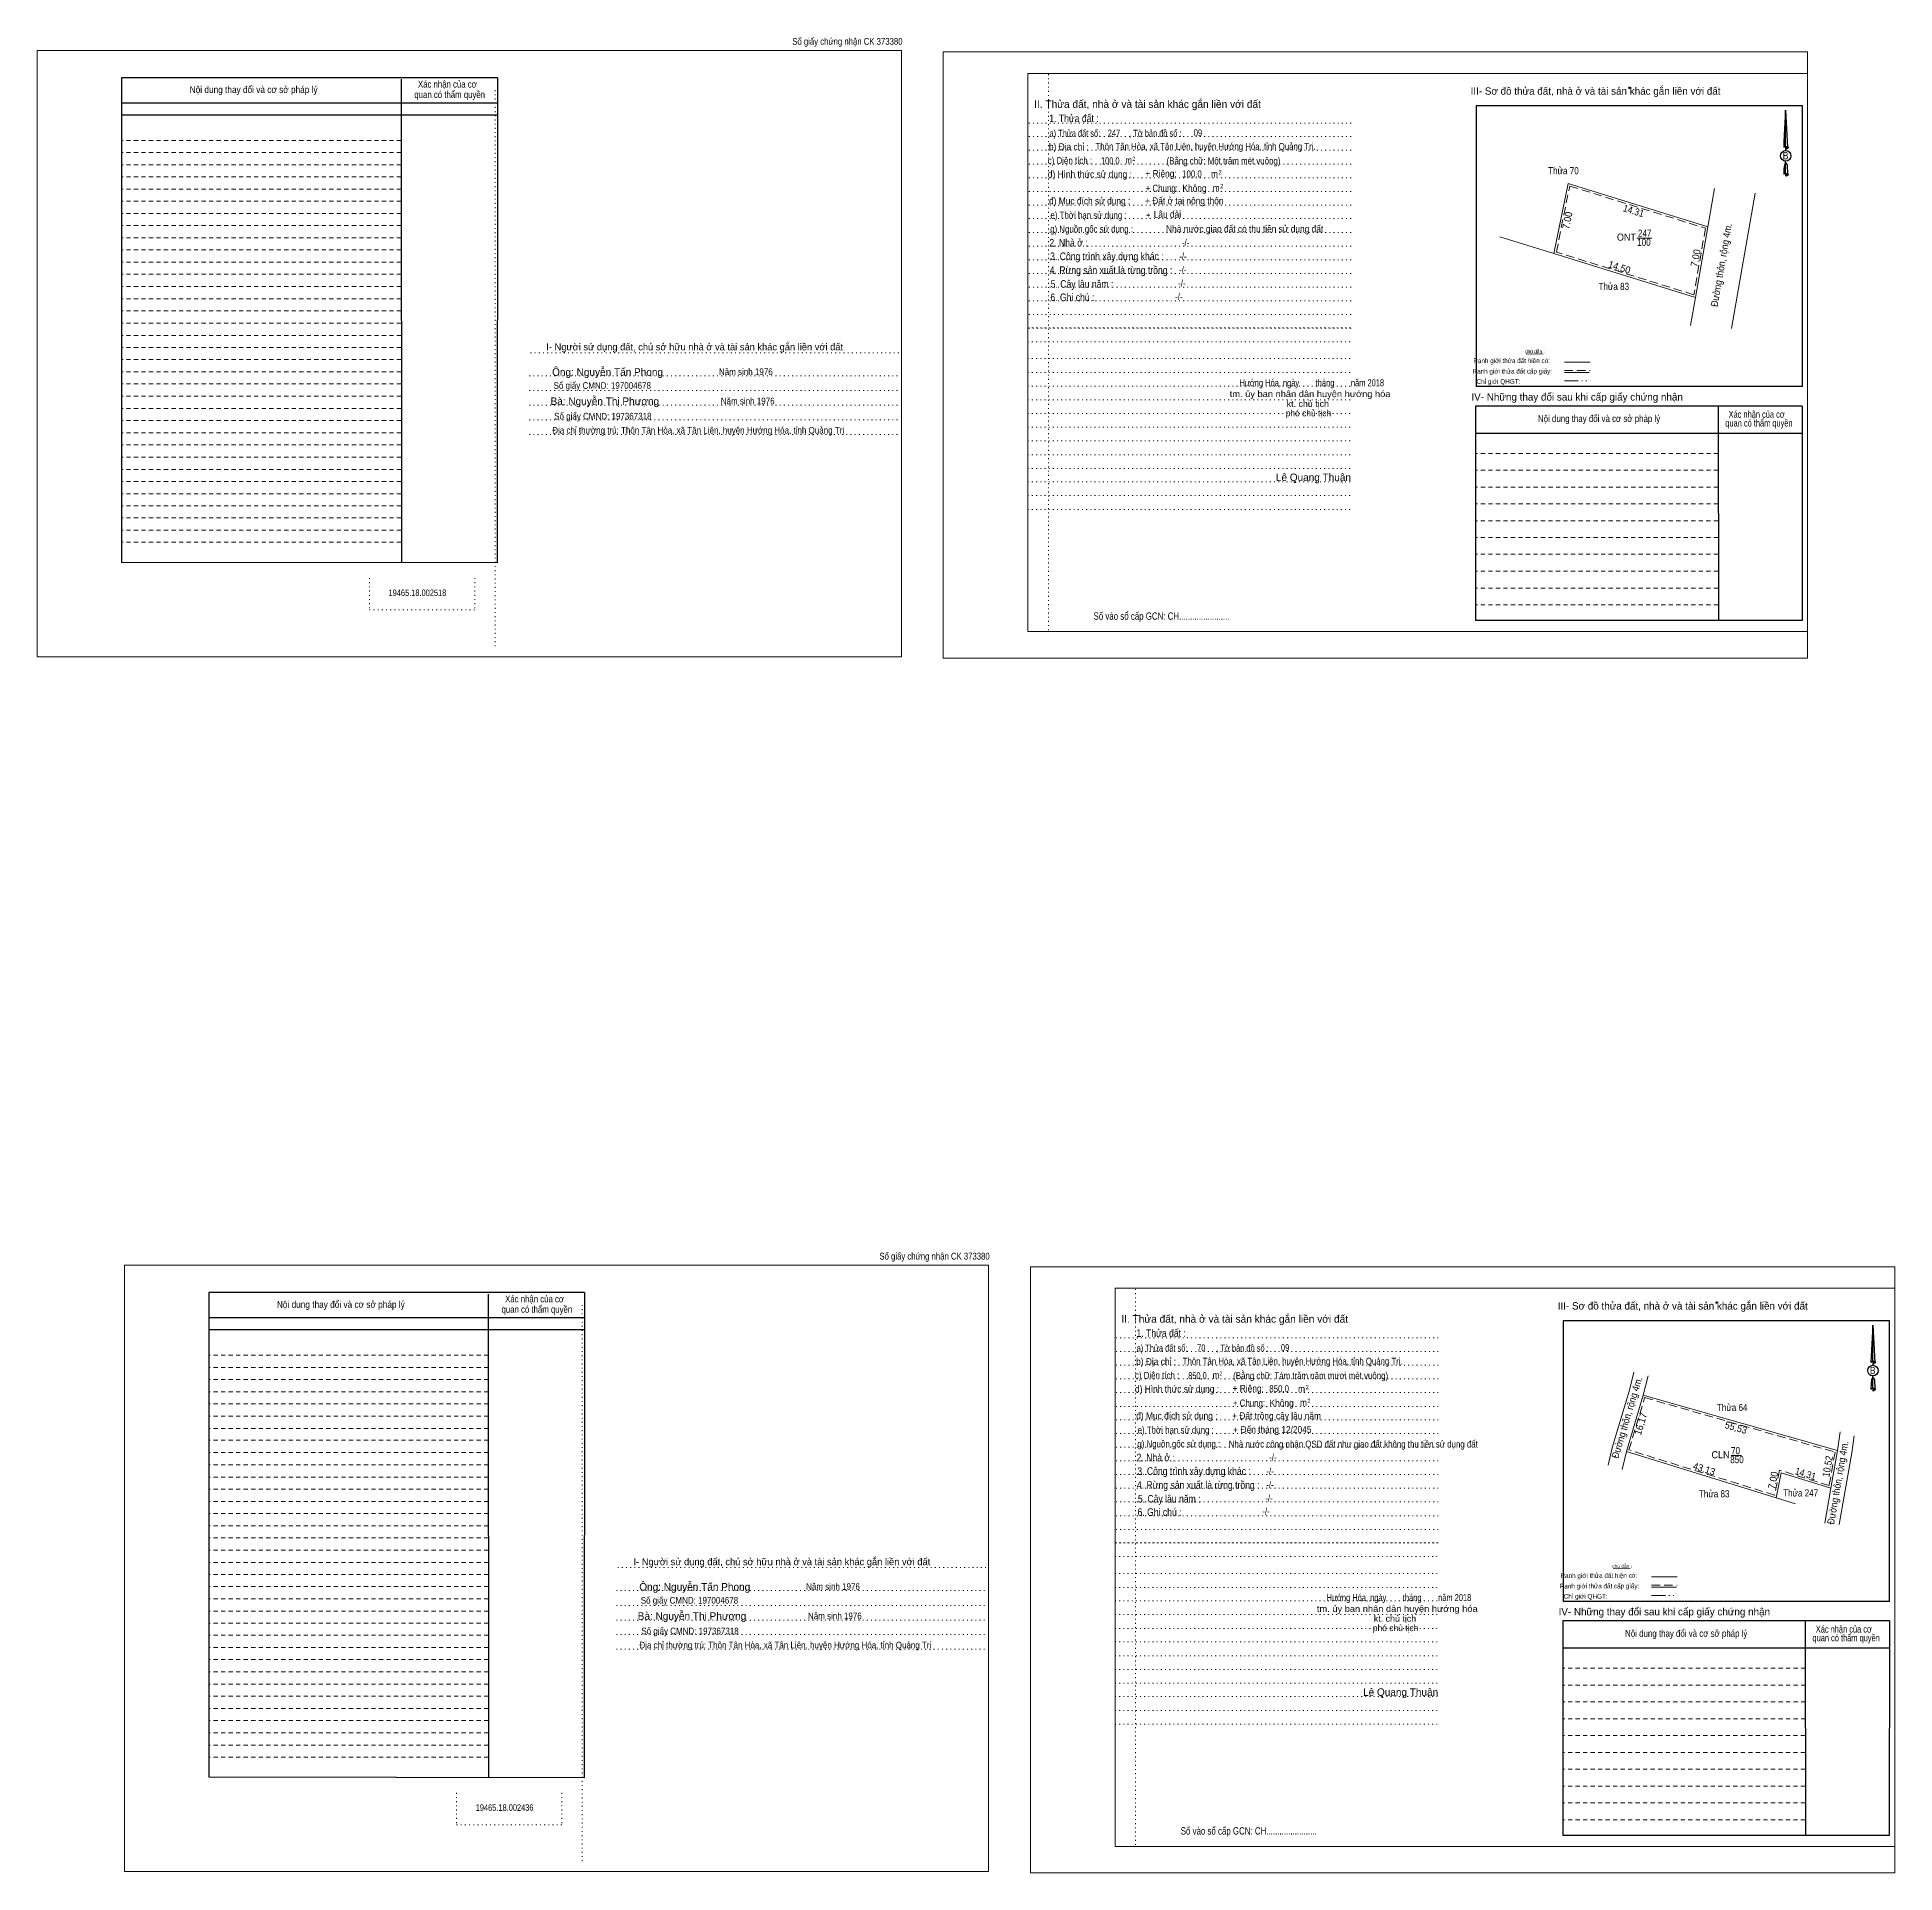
# Model space of a CAD drawing. Header units: metres. Extents: x 548189 to 548702, y 1837613 to 1837936.
# Drawn here: x 548189.2 to 548516.3, y 1837613.1 to 1837936.4 of the extents above; entities that cross this region are included whole.
import ezdxf
from ezdxf.enums import TextEntityAlignment as Align

# ---------------------------------------------------------------- set-up
doc = ezdxf.new("R2010")
doc.units = ezdxf.units.M
doc.header["$LTSCALE"] = 0.49
doc.header["$PDMODE"] = 32
doc.header["$PDSIZE"] = 0.245
for name, pattern in [('DASH_DOUBLE_DOT', [9.2, 5, -1.2, 0.3, -1.2, 0.3, -1.2]), ('DOTTED', [1.5, 0.3, -1.2]), ('MEDIUM_DASHED', [4.5, 3, -1.5]), ('SHORT_DASHED', [2.7, 1.5, -1.2])]:
    doc.linetypes.add(name, pattern=pattern)
for name, color, linetype, lineweight in [('1', 7, 'DOTTED', 13), ('18', 7, 'Continuous', 25), ('28', 7, 'SHORT_DASHED', 13), ('42', 7, 'Continuous', 13), ('55', 7, 'Continuous', 13), ('6', 7, 'Continuous', 13)]:
    doc.layers.add(name, color=color, linetype=linetype, lineweight=lineweight)
doc.layers.add('40', color=7, linetype='Continuous')

msp = doc.modelspace()

# ---------------------------------------------------------------- linework, layer by layer
at = {"layer": '1', "linetype": 'Continuous'}
for p, q in [((548363.67, 1837929.95), (548500.98, 1837929.95)), ((548363.67, 1837929.95), (548363.67, 1837831.66)), ((548500.98, 1837929.95), (548500.98, 1837830.82)), ((548363.67, 1837831.66), (548500.98, 1837831.66)), ((548379.02, 1837716.02), (548516.33, 1837716.02)), ((548379.02, 1837716.02), (548379.02, 1837617.73)), ((548516.33, 1837716.02), (548516.33, 1837616.89)), ((548379.02, 1837617.73), (548516.33, 1837617.73))]:
    msp.add_line(p, q, dxfattribs=at)
at = {"layer": '1'}
for p, q in [((548367.3, 1837929.82), (548367.3, 1837831.51)), ((548269.88, 1837926.99), (548269.88, 1837828.73)), ((548363.85, 1837921.22), (548369.41, 1837921.22)), ((548363.85, 1837921.22), (548420.97, 1837921.22)), ((548363.85, 1837918.85), (548420.97, 1837918.85)), ((548363.85, 1837916.43), (548420.97, 1837916.43)), ((548363.85, 1837914.01), (548420.97, 1837914.01)), ((548363.85, 1837911.6), (548420.97, 1837911.6)), ((548363.85, 1837909.14), (548420.97, 1837909.14)), ((548363.85, 1837906.77), (548420.97, 1837906.77)), ((548363.85, 1837904.39), (548420.97, 1837904.39)), ((548363.85, 1837901.95), (548420.97, 1837901.95)), ((548363.85, 1837899.54), (548420.97, 1837899.54)), ((548363.85, 1837897.14), (548420.97, 1837897.14)), ((548363.85, 1837894.75), (548420.97, 1837894.75)), ((548363.85, 1837892.33), (548420.97, 1837892.33)), ((548363.85, 1837889.91), (548420.97, 1837889.91)), ((548363.85, 1837887.49), (548420.97, 1837887.49)), ((548363.67, 1837885.14), (548420.86, 1837885.14)), ((548363.85, 1837885.12), (548420.97, 1837885.12)), ((548276.11, 1837880.76), (548341.38, 1837880.76)), ((548363.67, 1837882.71), (548420.86, 1837882.71)), ((548363.67, 1837879.74), (548420.86, 1837879.74)), ((548275.88, 1837876.73), (548341.16, 1837876.73)), ((548363.67, 1837877.28), (548420.86, 1837877.28)), ((548275.88, 1837874.12), (548341.16, 1837874.12)), ((548363.67, 1837874.89), (548420.86, 1837874.89)), ((548275.88, 1837871.53), (548341.16, 1837871.53)), ((548363.67, 1837872.49), (548420.86, 1837872.49)), ((548363.67, 1837870.06), (548420.86, 1837870.06)), ((548275.88, 1837868.97), (548341.16, 1837868.97)), ((548275.88, 1837866.38), (548341.16, 1837866.38)), ((548363.67, 1837867.67), (548420.86, 1837867.67)), ((548363.67, 1837865.24), (548420.86, 1837865.24)), ((548363.67, 1837862.81), (548420.86, 1837862.81)), ((548363.67, 1837860.4), (548420.86, 1837860.4)), ((548363.67, 1837858.04), (548420.86, 1837858.04)), ((548363.67, 1837855.61), (548420.86, 1837855.61)), ((548363.67, 1837853.19), (548420.86, 1837853.19)), ((548247.75, 1837841.08), (548247.75, 1837835.49)), ((548266.28, 1837841.08), (548266.28, 1837835.49)), ((548247.75, 1837835.49), (548266.28, 1837835.49)), ((548285.23, 1837713.06), (548285.23, 1837614.8)), ((548382.65, 1837715.89), (548382.65, 1837617.58)), ((548379.2, 1837707.29), (548384.76, 1837707.29)), ((548379.2, 1837707.29), (548436.32, 1837707.29)), ((548379.2, 1837704.92), (548436.32, 1837704.92)), ((548379.2, 1837702.5), (548436.32, 1837702.5)), ((548379.2, 1837700.08), (548436.32, 1837700.08)), ((548379.2, 1837697.67), (548436.32, 1837697.67)), ((548379.2, 1837695.21), (548436.32, 1837695.21)), ((548379.2, 1837692.84), (548436.32, 1837692.84)), ((548379.2, 1837690.46), (548436.32, 1837690.46)), ((548379.2, 1837688.02), (548436.32, 1837688.02)), ((548379.2, 1837685.61), (548436.32, 1837685.61)), ((548379.2, 1837683.21), (548436.32, 1837683.21)), ((548379.2, 1837680.82), (548436.32, 1837680.82)), ((548379.2, 1837678.4), (548436.32, 1837678.4)), ((548379.2, 1837675.98), (548436.32, 1837675.98)), ((548379.2, 1837673.56), (548436.32, 1837673.56)), ((548379.02, 1837671.21), (548436.21, 1837671.21)), ((548379.2, 1837671.19), (548436.32, 1837671.19)), ((548379.02, 1837668.78), (548436.21, 1837668.78)), ((548291.46, 1837666.83), (548356.73, 1837666.83)), ((548379.02, 1837665.81), (548436.21, 1837665.81)), ((548291.23, 1837662.8), (548356.51, 1837662.8)), ((548379.02, 1837663.35), (548436.21, 1837663.35)), ((548379.02, 1837660.96), (548436.21, 1837660.96)), ((548291.23, 1837660.19), (548356.51, 1837660.19)), ((548291.23, 1837657.6), (548356.51, 1837657.6)), ((548379.02, 1837658.56), (548436.21, 1837658.56)), ((548291.23, 1837655.04), (548356.51, 1837655.04)), ((548379.02, 1837656.13), (548436.21, 1837656.13)), ((548291.23, 1837652.45), (548356.51, 1837652.45)), ((548379.02, 1837653.74), (548436.21, 1837653.74)), ((548379.02, 1837651.31), (548436.21, 1837651.31)), ((548379.02, 1837648.88), (548436.21, 1837648.88)), ((548379.02, 1837646.47), (548436.21, 1837646.47)), ((548379.02, 1837644.11), (548436.21, 1837644.11)), ((548379.02, 1837641.68), (548436.21, 1837641.68)), ((548379.02, 1837639.26), (548436.21, 1837639.26)), ((548263.1, 1837627.15), (548263.1, 1837621.56)), ((548281.63, 1837627.15), (548281.63, 1837621.56)), ((548263.1, 1837621.56), (548281.63, 1837621.56))]:
    msp.add_line(p, q, dxfattribs=at)
at = {"layer": '1', "linetype": 'Continuous'}
for points in [[(548189.24, 1837827.23), (548341.41, 1837827.23), (548341.41, 1837934), (548189.24, 1837934)], [(548189.24, 1837934), (548341.41, 1837934), (548341.41, 1837827.23), (548189.24, 1837827.23)], [(548348.79, 1837827.01), (548500.98, 1837827.01), (548500.98, 1837933.74), (548348.79, 1837933.74)], [(548204.59, 1837613.3), (548356.76, 1837613.3), (548356.76, 1837720.07), (548204.59, 1837720.07)], [(548204.59, 1837720.07), (548356.76, 1837720.07), (548356.76, 1837613.3), (548204.59, 1837613.3)], [(548364.14, 1837613.08), (548516.33, 1837613.08), (548516.33, 1837719.81), (548364.14, 1837719.81)]]:
    msp.add_lwpolyline(points, close=True, dxfattribs=at)
for points in [[(548369.25, 1837929.95), (548500.98, 1837929.95), (548500.98, 1837831.66), (548369.25, 1837831.66)], [(548384.6, 1837716.02), (548516.33, 1837716.02), (548516.33, 1837617.73), (548384.6, 1837617.73)]]:
    msp.add_lwpolyline(points, dxfattribs=at)
at = {"layer": '18'}
for p, q in [((548497.1, 1837923.47), (548497.45, 1837916.91)), ((548497.1, 1837923.47), (548497.45, 1837916.91)), ((548497.1, 1837923.47), (548497.45, 1837916.91)), ((548496.81, 1837917.92), (548496.77, 1837916.91)), ((548497.1, 1837917.16), (548497.1, 1837916.89)), ((548497.1, 1837916.89), (548497.1, 1837916.67)), ((548497.1, 1837916.67), (548497.1, 1837916.41)), ((548497.1, 1837916.67), (548497.1, 1837916.41)), ((548497.1, 1837916.67), (548497.1, 1837916.41)), ((548497.1, 1837914.24), (548497.1, 1837914.55)), ((548497.1, 1837914.24), (548497.1, 1837914.55)), ((548497.1, 1837914.24), (548497.1, 1837914.55)), ((548497.1, 1837914.24), (548497.39, 1837913.87)), ((548497.1, 1837914.24), (548497.39, 1837913.87)), ((548497.1, 1837914.24), (548497.39, 1837913.87)), ((548497.1, 1837912.38), (548497.1, 1837912.09)), ((548497.39, 1837913.87), (548497.45, 1837912.16)), ((548497.39, 1837913.87), (548497.45, 1837912.16)), ((548497.39, 1837913.87), (548497.45, 1837912.16)), ((548497.1, 1837912.09), (548497.1, 1837911.95)), ((548512.45, 1837709.54), (548512.8, 1837702.98)), ((548512.45, 1837709.54), (548512.8, 1837702.98)), ((548512.45, 1837709.54), (548512.8, 1837702.98)), ((548512.16, 1837703.99), (548512.12, 1837702.98)), ((548512.45, 1837703.23), (548512.45, 1837702.96)), ((548512.45, 1837702.96), (548512.45, 1837702.74)), ((548512.45, 1837702.74), (548512.45, 1837702.48)), ((548512.45, 1837702.74), (548512.45, 1837702.48)), ((548512.45, 1837702.74), (548512.45, 1837702.48)), ((548512.45, 1837700.31), (548512.45, 1837700.62)), ((548512.45, 1837700.31), (548512.45, 1837700.62)), ((548512.45, 1837700.31), (548512.45, 1837700.62)), ((548512.45, 1837700.31), (548512.74, 1837699.94)), ((548512.45, 1837700.31), (548512.74, 1837699.94)), ((548512.45, 1837700.31), (548512.74, 1837699.94)), ((548512.74, 1837699.94), (548512.8, 1837698.23)), ((548512.74, 1837699.94), (548512.8, 1837698.23)), ((548512.74, 1837699.94), (548512.8, 1837698.23)), ((548512.45, 1837698.45), (548512.45, 1837698.16)), ((548512.45, 1837698.16), (548512.45, 1837698.02))]:
    msp.add_line(p, q, dxfattribs=at)
for points in [[(548497.1, 1837917.16), (548497.1, 1837923.47), (548496.81, 1837917.92)], [(548497.1, 1837912.38), (548497.1, 1837914.24), (548496.88, 1837913.87), (548496.81, 1837913.13), (548496.77, 1837912.16)], [(548512.45, 1837703.23), (548512.45, 1837709.54), (548512.16, 1837703.99)], [(548512.45, 1837698.45), (548512.45, 1837700.31), (548512.23, 1837699.94), (548512.16, 1837699.2), (548512.12, 1837698.23)]]:
    msp.add_lwpolyline(points, dxfattribs=at)
for centre in [(548497.1229, 1837915.457), (548512.4729, 1837701.527)]:
    msp.add_ellipse(centre, major_axis=(0, 0.9328), ratio=0.983453, dxfattribs=at)
for centre, start_param, end_param in [((548497.1232, 1837916.8944), 1.57079633, 3.07445202), ((548497.1232, 1837916.8944), 0.06714063, 1.57079633), ((548497.1232, 1837916.8944), 4.71238898, 6.28318531), ((548497.1232, 1837912.1333), 2.49106941, 3.07427841), ((548497.1232, 1837912.1333), 1.57079633, 2.49106941), ((548497.1232, 1837912.1333), 0.06714063, 1.57079633), ((548497.1232, 1837912.1333), 4.71238898, 6.28318531), ((548512.4732, 1837702.9644), 1.57079633, 3.07445202), ((548512.4732, 1837702.9644), 0.06714063, 1.57079633), ((548512.4732, 1837702.9644), 4.71238898, 6.28318531), ((548512.4732, 1837698.2033), 2.49106941, 3.07427841), ((548512.4732, 1837698.2033), 1.57079633, 2.49106941), ((548512.4732, 1837698.2033), 0.06714063, 1.57079633), ((548512.4732, 1837698.2033), 4.71238898, 6.28318531)]:
    msp.add_ellipse(centre, major_axis=(0.3363, 0), ratio=0.655448, start_param=start_param, end_param=end_param, dxfattribs=at)
for p in [(548497.45, 1837916.91), (548497.45, 1837912.16), (548512.8, 1837702.98), (548512.8, 1837698.23)]:
    msp.add_point(p, dxfattribs=at)
at = {"layer": '28', "linetype": 'Continuous', "lineweight": 25}
for p, q in [((548270.27, 1837929.2), (548204.09, 1837929.2)), ((548253.32, 1837928.93), (548253.37, 1837843.81)), ((548270.27, 1837929.2), (548270.21, 1837843.76)), ((548270.27, 1837924.75), (548204.21, 1837924.75)), ((548270.27, 1837924.75), (548204.21, 1837924.75)), ((548270.27, 1837922.63), (548204.21, 1837922.63)), ((548442.6, 1837924.24), (548442.6, 1837874.82)), ((548500.05, 1837874.82), (548442.6, 1837874.82)), ((548485.2, 1837871.37), (548485.26, 1837833.6)), ((548500.01, 1837871.37), (548500, 1837833.6)), ((548500, 1837866.55), (548442.51, 1837866.55)), ((548270.21, 1837843.76), (548204.09, 1837843.85)), ((548500, 1837833.6), (548442.51, 1837833.6)), ((548285.62, 1837715.27), (548219.44, 1837715.27)), ((548268.67, 1837715), (548268.72, 1837629.88)), ((548285.62, 1837715.27), (548285.56, 1837629.83)), ((548285.62, 1837710.82), (548219.56, 1837710.82)), ((548285.62, 1837710.82), (548219.56, 1837710.82)), ((548457.95, 1837710.31), (548457.95, 1837660.89)), ((548285.62, 1837708.7), (548219.56, 1837708.7)), ((548515.4, 1837660.89), (548457.95, 1837660.89)), ((548500.55, 1837657.44), (548500.61, 1837619.67)), ((548515.36, 1837657.44), (548515.35, 1837619.67)), ((548515.35, 1837652.62), (548457.86, 1837652.62)), ((548285.56, 1837629.83), (548219.44, 1837629.92)), ((548515.35, 1837619.67), (548457.86, 1837619.67))]:
    msp.add_line(p, q, dxfattribs=at)
at = {"layer": '28'}
for p, q in [((548253.32, 1837918.16), (548204.09, 1837918.16)), ((548253.32, 1837916.02), (548204.09, 1837916.02)), ((548253.32, 1837913.89), (548204.09, 1837913.89)), ((548253.32, 1837911.74), (548204.09, 1837911.74)), ((548253.32, 1837909.58), (548204.09, 1837909.58)), ((548253.32, 1837907.46), (548204.09, 1837907.46)), ((548253.32, 1837905.29), (548204.09, 1837905.29)), ((548253.32, 1837903.21), (548204.09, 1837903.21)), ((548253.32, 1837901.01), (548204.09, 1837901.01)), ((548253.32, 1837898.87), (548204.09, 1837898.87)), ((548253.32, 1837896.71), (548204.09, 1837896.71)), ((548253.32, 1837894.6), (548204.09, 1837894.6)), ((548253.32, 1837892.43), (548204.09, 1837892.43)), ((548253.32, 1837890.29), (548204.09, 1837890.29)), ((548253.32, 1837888.13), (548204.09, 1837888.13)), ((548253.32, 1837886.01), (548204.09, 1837886.01)), ((548253.32, 1837883.83), (548204.09, 1837883.83)), ((548253.32, 1837881.69), (548204.09, 1837881.69)), ((548253.32, 1837879.57), (548204.09, 1837879.57)), ((548253.32, 1837877.41), (548204.09, 1837877.41)), ((548253.32, 1837875.27), (548204.09, 1837875.27)), ((548253.32, 1837873.12), (548204.09, 1837873.12)), ((548253.32, 1837870.97), (548204.09, 1837870.97)), ((548253.32, 1837868.84), (548204.09, 1837868.84)), ((548253.32, 1837866.67), (548204.09, 1837866.67)), ((548253.32, 1837864.57), (548204.09, 1837864.57)), ((548253.32, 1837862.39), (548204.09, 1837862.39)), ((548253.32, 1837860.24), (548204.09, 1837860.24)), ((548485.2, 1837863.05), (548442.51, 1837863.05)), ((548485.2, 1837860.08), (548442.51, 1837860.08)), ((548253.32, 1837858.11), (548204.09, 1837858.11)), ((548485.2, 1837857.13), (548442.51, 1837857.13)), ((548253.32, 1837855.95), (548204.09, 1837855.95)), ((548253.32, 1837853.83), (548204.09, 1837853.83)), ((548485.2, 1837854.15), (548442.51, 1837854.15)), ((548253.32, 1837851.69), (548204.09, 1837851.69)), ((548485.18, 1837851.17), (548442.51, 1837851.17)), ((548253.32, 1837849.51), (548204.09, 1837849.51)), ((548253.32, 1837847.41), (548204.09, 1837847.41)), ((548485.18, 1837848.23), (548442.51, 1837848.23)), ((548485.18, 1837845.28), (548442.51, 1837845.28)), ((548485.18, 1837842.3), (548442.51, 1837842.3)), ((548485.18, 1837839.33), (548442.51, 1837839.33)), ((548485.18, 1837836.37), (548442.51, 1837836.37)), ((548268.67, 1837704.23), (548219.44, 1837704.23)), ((548268.67, 1837702.09), (548219.44, 1837702.09)), ((548268.67, 1837699.96), (548219.44, 1837699.96)), ((548268.67, 1837697.81), (548219.44, 1837697.81)), ((548268.67, 1837695.65), (548219.44, 1837695.65)), ((548268.67, 1837693.53), (548219.44, 1837693.53)), ((548268.67, 1837691.36), (548219.44, 1837691.36)), ((548268.67, 1837689.28), (548219.44, 1837689.28)), ((548268.67, 1837687.08), (548219.44, 1837687.08)), ((548268.67, 1837684.94), (548219.44, 1837684.94)), ((548268.67, 1837682.78), (548219.44, 1837682.78)), ((548268.67, 1837680.67), (548219.44, 1837680.67)), ((548268.67, 1837678.5), (548219.44, 1837678.5)), ((548268.67, 1837676.36), (548219.44, 1837676.36)), ((548268.67, 1837674.2), (548219.44, 1837674.2)), ((548268.67, 1837672.08), (548219.44, 1837672.08)), ((548268.67, 1837669.9), (548219.44, 1837669.9)), ((548268.67, 1837667.76), (548219.44, 1837667.76)), ((548268.67, 1837665.64), (548219.44, 1837665.64)), ((548268.67, 1837663.48), (548219.44, 1837663.48)), ((548268.67, 1837661.34), (548219.44, 1837661.34)), ((548268.67, 1837659.19), (548219.44, 1837659.19)), ((548268.67, 1837657.04), (548219.44, 1837657.04)), ((548268.67, 1837654.91), (548219.44, 1837654.91)), ((548268.67, 1837652.74), (548219.44, 1837652.74)), ((548268.67, 1837650.64), (548219.44, 1837650.64)), ((548268.67, 1837648.46), (548219.44, 1837648.46)), ((548500.55, 1837649.12), (548457.86, 1837649.12)), ((548268.67, 1837646.31), (548219.44, 1837646.31)), ((548268.67, 1837644.18), (548219.44, 1837644.18)), ((548500.55, 1837646.15), (548457.86, 1837646.15)), ((548268.67, 1837642.02), (548219.44, 1837642.02)), ((548500.55, 1837643.2), (548457.86, 1837643.2)), ((548268.67, 1837639.9), (548219.44, 1837639.9)), ((548268.67, 1837637.76), (548219.44, 1837637.76)), ((548500.55, 1837640.22), (548457.86, 1837640.22)), ((548268.67, 1837635.58), (548219.44, 1837635.58)), ((548500.53, 1837637.24), (548457.86, 1837637.24)), ((548500.53, 1837634.3), (548457.86, 1837634.3)), ((548268.67, 1837633.48), (548219.44, 1837633.48)), ((548500.53, 1837631.35), (548457.86, 1837631.35)), ((548500.53, 1837628.37), (548457.86, 1837628.37)), ((548500.53, 1837625.4), (548457.86, 1837625.4)), ((548500.53, 1837622.44), (548457.86, 1837622.44))]:
    msp.add_line(p, q, dxfattribs=at)
at = {"layer": '28', "linetype": 'Continuous', "lineweight": 25}
for points in [[(548270.27, 1837929.2), (548204.09, 1837929.2), (548204.09, 1837843.85)], [(548500.05, 1837874.82), (548500.05, 1837924.24), (548442.6, 1837924.24)], [(548500.01, 1837871.37), (548442.51, 1837871.37), (548442.51, 1837833.6)], [(548285.62, 1837715.27), (548219.44, 1837715.27), (548219.44, 1837629.92)], [(548515.4, 1837660.89), (548515.4, 1837710.31), (548457.95, 1837710.31)], [(548515.36, 1837657.44), (548457.86, 1837657.44), (548457.86, 1837619.67)]]:
    msp.add_lwpolyline(points, dxfattribs=at)
at = {"layer": '28'}
for p in [(548469.57, 1837927.44), (548484.92, 1837713.51)]:
    msp.add_point(p, dxfattribs=at)
at = {"layer": '42'}
for p, q in [((548484.56, 1837909.71), (548483.39, 1837902.94)), ((548491.73, 1837908.87), (548487.59, 1837885.05)), ((548456.3, 1837898.25), (548446.76, 1837901.2)), ((548470.93, 1837900.96), (548473.52, 1837900.96)), ((548481.23, 1837890.52), (548480.37, 1837885.59)), ((548469.63, 1837698.1), (548470.39, 1837701.24)), ((548472.04, 1837697.21), (548472.87, 1837700.6)), ((548469.63, 1837698.1), (548466.64, 1837688.18)), ((548472.04, 1837697.21), (548469.06, 1837687.31)), ((548472.04, 1837697.21), (548506.21, 1837687.44)), ((548506.68, 1837690.72), (548506.21, 1837687.44)), ((548509.19, 1837690.05), (548508.75, 1837687.04)), ((548466.64, 1837688.18), (548465.88, 1837684.88)), ((548469.06, 1837687.31), (548468.33, 1837684.14)), ((548495.43, 1837679.13), (548469.06, 1837687.31)), ((548487.51, 1837686.56), (548489.33, 1837686.56)), ((548508.75, 1837687.04), (548506.55, 1837674.44)), ((548498.86, 1837678.07), (548495.43, 1837679.13)), ((548504.29, 1837676.39), (548503.99, 1837674.64))]:
    msp.add_line(p, q, dxfattribs=at)
msp.add_lwpolyline([(548483.39, 1837902.94), (548481.23, 1837890.52), (548456.3, 1837898.25), (548458.8, 1837910.6)], close=True, dxfattribs=at)
at = {"layer": '42', "linetype": 'MEDIUM_DASHED'}
for points in [[(548459.09, 1837910.13), (548482.98, 1837902.69), (548480.94, 1837890.99), (548456.73, 1837898.5)], [(548472.28, 1837696.77), (548505.8, 1837687.18), (548504.77, 1837681.27), (548496.04, 1837683.99), (548495.16, 1837679.6), (548469.51, 1837687.55)]]:
    msp.add_lwpolyline(points, close=True, dxfattribs=at)
at = {"layer": '42'}
for points in [[(548506.21, 1837687.44), (548505.06, 1837680.8), (548504.29, 1837676.39)], [(548495.43, 1837679.13), (548496.31, 1837683.52), (548505.06, 1837680.8)]]:
    msp.add_lwpolyline(points, dxfattribs=at)
at = {"layer": '55'}
for p, q in [((548451.39, 1837880.54), (548454.4, 1837880.58)), ((548458.15, 1837879.13), (548462.66, 1837879.13)), ((548458.16, 1837877.31), (548462.51, 1837877.31)), ((548458.16, 1837877.31), (548462.51, 1837877.31)), ((548466.74, 1837666.61), (548469.75, 1837666.65)), ((548473.5, 1837665.2), (548478.01, 1837665.2)), ((548473.51, 1837663.38), (548477.86, 1837663.38)), ((548473.51, 1837663.38), (548477.86, 1837663.38))]:
    msp.add_line(p, q, dxfattribs=at)
at = {"layer": '55', "linetype": 'MEDIUM_DASHED'}
for p, q in [((548458.16, 1837877.65), (548462.66, 1837877.65)), ((548473.51, 1837663.72), (548478.01, 1837663.72))]:
    msp.add_line(p, q, dxfattribs=at)
at = {"layer": '55', "linetype": 'DASH_DOUBLE_DOT'}
for p, q in [((548458.15, 1837875.84), (548462.66, 1837875.84)), ((548473.5, 1837661.91), (548478.01, 1837661.91))]:
    msp.add_line(p, q, dxfattribs=at)

# ---------------------------------------------------------------- texts
at = {"layer": '18'}
for s, height, p in [('II. Thửa đất, nhà ở và tài sản khác gắn liền với đất', 1.334, (548384.745, 1837923.89)), ('Ông: Nguyễn Tấn Phong', 1.32, (548289.675, 1837876.72)), ('Bà: Nguyễn Thị Phượng', 1.32, (548289.19, 1837871.58)), ('phó chủ tịch', 1.11, (548413.07, 1837869.58)), ('Lê Quang Thuận', 1.317, (548413.96, 1837858.18)), ('II. Thửa đất, nhà ở và tài sản khác gắn liền với đất', 1.334, (548400.095, 1837709.96)), ('Ông: Nguyễn Tấn Phong', 1.32, (548305.025, 1837662.79)), ('Bà: Nguyễn Thị Phượng', 1.32, (548304.54, 1837657.65)), ('phó chủ tịch', 1.11, (548428.42, 1837655.65)), ('Lê Quang Thuận', 1.317, (548429.31, 1837644.25))]:
    msp.add_text(s, height=height, dxfattribs=at).set_placement(p, align=Align.CENTER)
for s, height, width, p in [('1. Thửa đất :', 1.334, 0.85, (548371.795, 1837921.39)), ('a) Thửa đất số:              , Tờ bản đồ số : ', 1.223, 0.8, (548379.29, 1837918.81)), ('247', 1.22, 0.8, (548378.845, 1837918.85)), ('09', 1.21, 0.8, (548393.62, 1837918.9)), ('b) Địa chỉ : ', 1.223, 0.9, (548371.105, 1837916.44)), ('(Bằng chữ: Một trăm mét vuông)', 1.22, 0.85, (548398.125, 1837913.96)), ('B', 1.28, 0.85, (548497.09, 1837914.84)), ('c) Diện tích :                                                   ', 1.223, 0.85, (548380.93, 1837914.01)), ('d) Hình thức sử dụng :', 1.222, 0.9, (548374.59, 1837911.61)), ('100,0', 1.22, 0.8, (548378.185, 1837913.96)), (' m', 1.223, 0.85, (548381.24, 1837914.06)), ('2', 0.7405, 0.75, (548382.32, 1837914.55)), ('+ Riêng: ', 1.222, 0.9, (548387.335, 1837911.71)), ('100,0', 1.22, 0.85, (548392.57, 1837911.66)), (' m', 1.222, 0.9, (548396.32, 1837911.65)), ('2', 0.7405, 0.8, (548397.52, 1837912.18)), ('       + Chung:', 1.222, 0.85, (548385.91, 1837909.14)), ('Không', 1.222, 0.9, (548393.015, 1837909.14)), (' m', 1.222, 0.9, (548396.64, 1837909.21)), ('2', 0.7405, 0.8, (548397.82, 1837909.75)), ('đ) Mục đích sử dụng :', 1.222, 0.9, (548374.565, 1837906.9)), ('e) Thời hạn sử dụng :', 1.222, 0.85, (548374.36, 1837904.39)), ('Lâu dài', 1.22, 0.9, (548388.245, 1837904.54)), ('g) Nguồn gốc sử dụng :', 1.222, 0.85, (548374.9, 1837901.95)), ('+ ', 1.22, 0.8, (548385.05, 1837904.41)), ('2. Nhà ở :', 1.334, 0.85, (548370.835, 1837899.48)), ('4. Rừng sản xuất là rừng trồng :', 1.334, 0.85, (548378.325, 1837894.65)), ('3. Công trình xây dựng khác :', 1.334, 0.85, (548377.59, 1837897.1)), ('5. Cây lâu năm :', 1.334, 0.85, (548373.215, 1837892.22)), ('6. Ghi chú :', 1.334, 0.85, (548371.515, 1837889.87)), ('tm. ủy ban nhân dân huyện hướng hóa', 1.11, 1.1, (548413.37, 1837872.97)), ('Hướng Hóa, ngày        tháng        năm 2018', 1.227, 0.8, (548413.67, 1837874.87)), ('kt. chủ tịch', 1.11, 1.05, (548412.97, 1837871.24)), ('19465.18.002518', 1.15, 0.85, (548256.195, 1837837.93)), ('Số vào sổ cấp GCN: CH.......................', 1.299, 0.8, (548387.215, 1837833.75)), ('a) Thửa đất số:              , Tờ bản đồ số : ', 1.223, 0.8, (548394.64, 1837704.88)), ('1. Thửa đất :', 1.334, 0.85, (548387.145, 1837707.46)), ('70', 1.22, 0.8, (548394.2, 1837704.92)), ('09', 1.21, 0.8, (548408.97, 1837704.97)), ('b) Địa chỉ : ', 1.223, 0.9, (548386.455, 1837702.51)), ('c) Diện tích :                                                   ', 1.223, 0.85, (548396.28, 1837700.08)), ('850,0', 1.22, 0.8, (548393.535, 1837700.03)), (' m', 1.223, 0.85, (548396.59, 1837700.13)), ('2', 0.7405, 0.75, (548397.67, 1837700.62)), ('(Bằng chữ: Tám trăm năm mươi mét vuông)', 1.22, 0.85, (548413.47, 1837700.03)), ('B', 1.28, 0.85, (548512.44, 1837700.91)), ('d) Hình thức sử dụng :', 1.222, 0.9, (548389.94, 1837697.68)), ('+ Riêng: ', 1.222, 0.9, (548402.685, 1837697.78)), ('       + Chung:', 1.222, 0.85, (548401.26, 1837695.21)), ('850,0', 1.22, 0.85, (548407.92, 1837697.73)), ('Không', 1.222, 0.9, (548408.365, 1837695.21)), (' m', 1.222, 0.9, (548411.67, 1837697.72)), ('2', 0.7405, 0.8, (548412.87, 1837698.25)), ('2', 0.7405, 0.8, (548413.17, 1837695.82)), ('đ) Mục đích sử dụng :', 1.222, 0.9, (548389.915, 1837692.97)), (' m', 1.222, 0.9, (548411.99, 1837695.28)), ('e) Thời hạn sử dụng :', 1.222, 0.85, (548389.71, 1837690.46)), ('+ ', 1.22, 0.8, (548400.4, 1837690.48)), ('Đến tháng 12/2045', 1.22, 0.9, (548407.37, 1837690.54)), ('2. Nhà ở :', 1.334, 0.85, (548386.185, 1837685.55)), ('g) Nguồn gốc sử dụng :', 1.222, 0.85, (548390.25, 1837688.02)), ('3. Công trình xây dựng khác :', 1.334, 0.85, (548392.94, 1837683.17)), ('4. Rừng sản xuất là rừng trồng :', 1.334, 0.85, (548393.675, 1837680.72)), ('6. Ghi chú :', 1.334, 0.85, (548386.865, 1837675.94)), ('5. Cây lâu năm :', 1.334, 0.85, (548388.565, 1837678.29)), ('Hướng Hóa, ngày        tháng        năm 2018', 1.227, 0.8, (548429.02, 1837660.94)), ('tm. ủy ban nhân dân huyện hướng hóa', 1.11, 1.1, (548428.72, 1837659.04)), ('kt. chủ tịch', 1.11, 1.05, (548428.32, 1837657.31)), ('19465.18.002436', 1.15, 0.85, (548271.545, 1837624)), ('Số vào sổ cấp GCN: CH.......................', 1.299, 0.8, (548402.565, 1837619.82))]:
    msp.add_text(s, height=height, dxfattribs=dict(at, width=width)).set_placement(p, align=Align.CENTER)
for s, height, width, p in [('Thôn Tân Hòa, xã Tân Liên, huyện Hướng Hóa, tỉnh Quảng Trị.', 1.21, 0.85, (548375.59, 1837916.51)), ('Nhà nước giao đất có thu tiền sử dụng đất', 1.22, 0.9, (548388.02, 1837901.98)), ('Thôn Tân Hòa, xã Tân Liên, huyện Hướng Hóa, tỉnh Quảng Trị.', 1.21, 0.85, (548390.94, 1837702.58)), ('Nhà nước công nhận QSD đất như giao đất không thu tiền sử dụng đất', 1.22, 0.85, (548399.05, 1837687.98))]:
    msp.add_text(s, height=height, dxfattribs=dict(at, width=width)).set_placement(p)
at = {"layer": '28'}
for s, height, width, p in [('Xác nhận của cơ', 1.208, 0.85, (548261.47, 1837927.47)), ('Xác nhận của cơ', 1.208, 0.85, (548261.47, 1837927.47)), ('Nội dung thay đổi và cơ sở pháp lý', 1.208, 0.9, (548227.36, 1837926.51)), ('Nội dung thay đổi và cơ sở pháp lý', 1.208, 0.9, (548227.36, 1837926.51)), (' quan có thẩm quyền', 1.208, 0.85, (548261.685, 1837925.64)), (' quan có thẩm quyền', 1.208, 0.85, (548261.685, 1837925.64)), ('-/-', 1.223, 0.85, (548391.465, 1837899.58)), ('-/-', 1.223, 0.85, (548390.945, 1837894.75)), ('-/-', 1.223, 0.85, (548390.985, 1837897.14)), ('-/-', 1.223, 0.85, (548390.785, 1837892.39)), ('-/-', 1.223, 0.85, (548390.265, 1837890.07)), ('Nội dung thay đổi và cơ sở pháp lý', 1.223, 0.85, (548464.25, 1837868.57)), ('Xác nhận của cơ', 1.223, 0.8, (548492, 1837869.32)), (' quan có thẩm quyền', 1.223, 0.8, (548492.22, 1837867.78)), ('Nội dung thay đổi và cơ sở pháp lý', 1.208, 0.9, (548242.71, 1837712.58)), ('Nội dung thay đổi và cơ sở pháp lý', 1.208, 0.9, (548242.71, 1837712.58)), (' quan có thẩm quyền', 1.208, 0.85, (548277.035, 1837711.71)), (' quan có thẩm quyền', 1.208, 0.85, (548277.035, 1837711.71)), ('Xác nhận của cơ', 1.208, 0.85, (548276.82, 1837713.54)), ('Xác nhận của cơ', 1.208, 0.85, (548276.82, 1837713.54)), ('-/-', 1.223, 0.85, (548406.815, 1837685.65)), ('-/-', 1.223, 0.85, (548406.335, 1837683.21)), ('-/-', 1.223, 0.85, (548406.295, 1837680.82)), ('-/-', 1.223, 0.85, (548405.615, 1837676.14)), ('-/-', 1.223, 0.85, (548406.135, 1837678.46)), ('Nội dung thay đổi và cơ sở pháp lý', 1.223, 0.85, (548479.6, 1837654.64)), (' quan có thẩm quyền', 1.223, 0.8, (548507.57, 1837653.85)), ('Xác nhận của cơ', 1.223, 0.8, (548507.35, 1837655.39))]:
    msp.add_text(s, height=height, dxfattribs=dict(at, width=width)).set_placement(p, align=Align.CENTER)
for s, height, p in [('III- Sơ đồ thửa đất, nhà ở và tài sản khác gắn liền với đất', 1.297, (548463.635, 1837926.21)), ('I- Người sử dụng đất, chủ sở hữu nhà ở và tài sản khác gắn liền với đất', 1.224, (548305.015, 1837881.19)), ('IV- Những thay đổi sau khi cấp giấy chứng nhận', 1.297, (548460.39, 1837872.35)), ('III- Sơ đồ thửa đất, nhà ở và tài sản khác gắn liền với đất', 1.297, (548478.985, 1837712.28)), ('I- Người sử dụng đất, chủ sở hữu nhà ở và tài sản khác gắn liền với đất', 1.224, (548320.365, 1837667.26)), ('IV- Những thay đổi sau khi cấp giấy chứng nhận', 1.297, (548475.74, 1837658.42))]:
    msp.add_text(s, height=height, dxfattribs=at).set_placement(p, align=Align.CENTER)
at = {"layer": '28', "width": 0.9}
for s, p in [('Năm sinh 1976', (548309.28, 1837876.85)), ('Số giấy CMND: 197004678', (548280.17, 1837874.42)), ('Năm sinh 1976', (548309.61, 1837871.68)), ('Số giấy CMND: 197367318', (548280.27, 1837869.02)), ('Địa chỉ thường trú: Thôn Tân Hòa, xã Tân Liên, huyện Hướng Hóa, tỉnh Quảng Trị', (548279.93, 1837866.54)), ('Năm sinh 1976', (548324.63, 1837662.92)), ('Số giấy CMND: 197004678', (548295.52, 1837660.49)), ('Năm sinh 1976', (548324.96, 1837657.75)), ('Địa chỉ thường trú: Thôn Tân Hòa, xã Tân Liên, huyện Hướng Hóa, tỉnh Quảng Trị', (548295.28, 1837652.61)), ('Số giấy CMND: 197367318', (548295.62, 1837655.09))]:
    msp.add_text(s, height=1.17, dxfattribs=at).set_placement(p)
at = {"layer": '40', "width": 0.85}
for p in [(548331.9, 1837935.01), (548347.25, 1837721.08)]:
    msp.add_text('Số giấy chứng nhận CK 373380', height=1.2, dxfattribs=at).set_placement(p, align=Align.CENTER)
at = {"layer": '42'}
for s, width, p in [('Thửa 70', 0.85, (548457.98, 1837912.21)), ('247', 0.85, (548472.285, 1837901.19)), ('ONT', 0.95, (548469.07, 1837900.51)), ('100', 0.85, (548472.15, 1837899.6)), ('Thửa 83', 0.85, (548466.845, 1837891.83)), ('Thửa 64', 0.85, (548487.69, 1837694.41)), ('CLN', 0.95, (548485.635, 1837686.09)), ('850', 0.85, (548488.53, 1837685.23)), ('70', 0.85, (548488.285, 1837686.8)), ('Thửa 83', 0.85, (548484.525, 1837679.21)), ('Thửa 247', 0.85, (548499.74, 1837679.36))]:
    msp.add_text(s, height=1.25, dxfattribs=dict(at, width=width)).set_placement(p, align=Align.CENTER)
for s, rotation, width, p in [('14.31', 342.718, 0.9, (548470.1493, 1837905.1646)), ('7.00', 78.546, 0.95, (548459.2841, 1837903.9409)), ('Đường thôn, rộng 4m.', 80.118, 0.9, (548486.393, 1837896.1127)), ('14.50', 342.718, 0.95, (548467.6493, 1837895.2328)), ('7.00', 78.546, 0.95, (548481.8641, 1837897.3309)), ('Đường thôn, rộng 4m.', 73.267, 0.9, (548469.7541, 1837693.0751)), ('16,17', 73.246, 0.95, (548472.1804, 1837691.9648)), ('55,53', 344.029, 0.95, (548488.183, 1837690.8911)), ('10.52', 80.144, 0.9, (548505.108, 1837684.558)), ('Đường thôn, rộng 4m.', 80.118, 0.9, (548506.893, 1837681.6727)), ('43.13', 342.779, 0.95, (548482.565, 1837683.6158)), ('7.00', 78.546, 0.95, (548495.5041, 1837682.0909)), ('14.31', 342.718, 0.9, (548500.4193, 1837682.7646))]:
    msp.add_text(s, height=1.25, rotation=rotation, dxfattribs=dict(at, width=width)).set_placement(p, align=Align.CENTER)
at = {"layer": '55'}
for s, height, width, p in [('Ranh giới thửa đất hiện có:', 0.833, 0.8, (548448.859, 1837878.953)), ('Chỉ giới QHGT:', 0.8293, 0.85, (548446.544, 1837875.2977)), ('Ranh giới thửa đất cấp giấy:', 0.8293, 0.8, (548448.979, 1837877.1034)), ('Ranh giới thửa đất cấp giấy:', 0.8293, 0.8, (548464.329, 1837663.1734)), ('Ranh giới thửa đất hiện có:', 0.8329, 0.8, (548464.204, 1837665.0229)), ('Chỉ giới QHGT:', 0.8293, 0.85, (548461.894, 1837661.3677))]:
    msp.add_text(s, height=height, rotation=0.135, dxfattribs=dict(at, width=width)).set_placement(p, align=Align.CENTER)
for height, p in [(0.6122, (548452.9649, 1837880.6991)), (0.6121, (548468.3149, 1837666.7691))]:
    msp.add_text('chú dẫn :', height=height, rotation=359.974, dxfattribs=at).set_placement(p, align=Align.CENTER)
at = {"layer": '6', "width": 0.9}
for s, p in [('+ Đất ở tại nông thôn', (548391.22, 1837906.93)), ('+ Đất trồng cây lâu năm', (548407.465, 1837692.96))]:
    msp.add_text(s, height=1.22, dxfattribs=at).set_placement(p, align=Align.CENTER)

doc.saveas('drawing.dxf')
